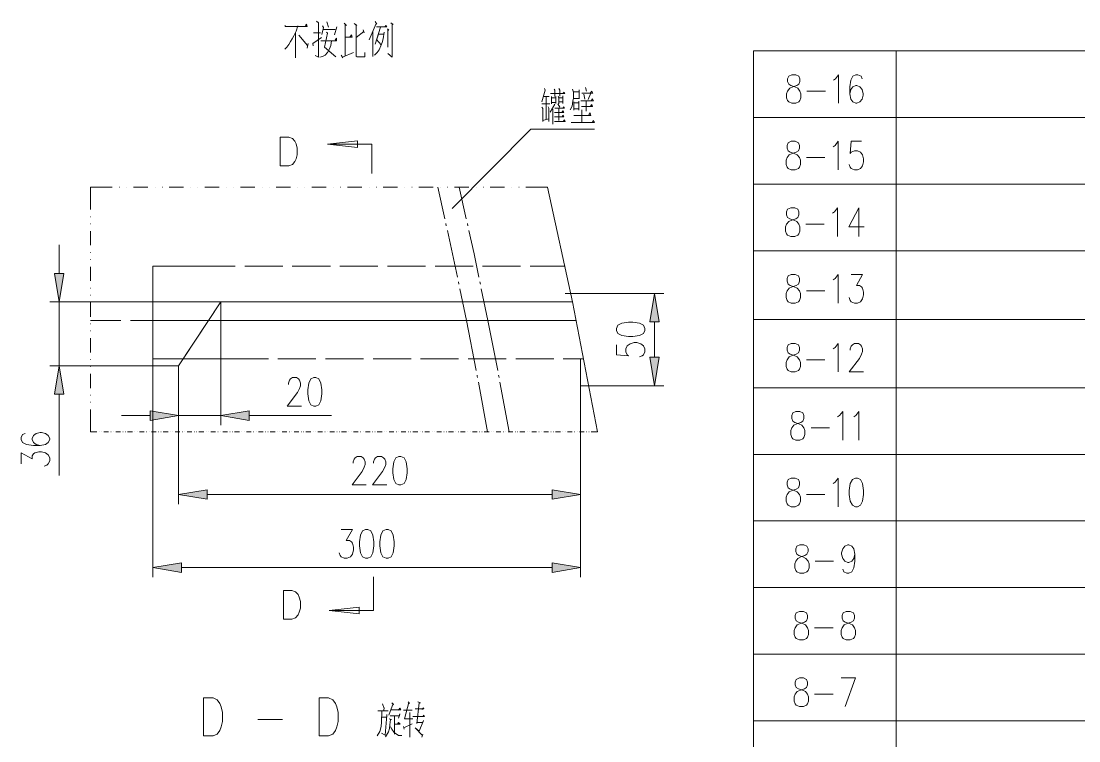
# Model space of a CAD drawing. Header units: millimetres. Extents: x 0 to 829, y 0 to 570.
# Drawn here: x 502.9 to 609.6, y 66.4 to 138.9 of the extents above; entities that cross this region are included whole.
import ezdxf

# ---------------------------------------------------------------- set-up
doc = ezdxf.new("R2010")
doc.units = ezdxf.units.MM

msp = doc.modelspace()

# ---------------------------------------------------------------- hatches: boundary and pattern name
h = msp.add_hatch(color=0)
h.dxf.hatch_style = 2
h.paths.add_polyline_path([(506.222, 113.502722), (506.701778, 110.624056), (507.181556, 113.502722)])
h = msp.add_hatch(color=0)
h.dxf.hatch_style = 2
h.paths.add_polyline_path([(566.282417, 108.609694), (566.762194, 111.488361), (567.241972, 108.609694)])
h = msp.add_hatch(color=0)
h.dxf.hatch_style = 2
h.paths.add_polyline_path([(566.282417, 105.039583), (566.762194, 102.160917), (567.241972, 105.039583)])
h = msp.add_hatch(color=0)
h.dxf.hatch_style = 2
h.paths.add_polyline_path([(506.222, 101.303667), (506.701778, 104.182333), (507.181556, 101.303667)])
h = msp.add_hatch(color=0)
h.dxf.hatch_style = 2
h.paths.add_polyline_path([(515.870472, 99.6315), (518.749139, 99.151722), (515.870472, 98.671944)])
h = msp.add_hatch(color=0)
h.dxf.hatch_style = 2
h.paths.add_polyline_path([(525.882306, 99.6315), (523.003639, 99.151722), (525.882306, 98.671944)])
h = msp.add_hatch(color=0)
h.dxf.hatch_style = 2
h.paths.add_polyline_path([(521.631333, 91.679889), (518.749139, 91.200111), (521.631333, 90.720333)])
h = msp.add_hatch(color=0)
h.dxf.hatch_style = 2
h.paths.add_polyline_path([(556.425806, 91.679889), (559.304472, 91.200111), (556.425806, 90.720333)])
h = msp.add_hatch(color=0)
h.dxf.hatch_style = 2
h.paths.add_polyline_path([(519.027833, 84.299778), (516.145639, 83.82), (519.027833, 83.340222)])
h = msp.add_hatch(color=0)
h.dxf.hatch_style = 2
h.paths.add_polyline_path([(556.425806, 84.299778), (559.304472, 83.82), (556.425806, 83.340222)])

# ---------------------------------------------------------------- linework, layer by layer
at = {"color": 0, "lineweight": 0}
for points in [[(532.680333, 138.941528), (532.853194, 138.786306), (532.853194, 135.293806), (532.535694, 135.487833)], [(533.7175, 138.863917), (533.890361, 138.327694)], [(535.446111, 138.751028), (535.675417, 138.518194)], [(538.582306, 138.902722), (538.755167, 138.634611), (538.6705, 138.712222), (537.979056, 137.061222)], [(540.166278, 138.786306), (540.395583, 138.595806), (540.282694, 138.673417), (540.282694, 135.293806), (539.848778, 135.678333)], [(529.484167, 138.518194), (529.540611, 138.405306), (531.731361, 138.405306), (531.671389, 138.634611), (531.5585, 138.479389)], [(530.778861, 138.405306), (530.778861, 138.479389), (530.606, 137.943167), (530.376694, 137.44575), (530.203833, 137.174111), (530.030972, 136.906), (529.858111, 136.599083), (529.657028, 136.330972), (529.484167, 136.101667)], [(530.549556, 137.752667), (530.549556, 135.255)], [(532.362833, 137.752667), (533.0825, 137.752667)], [(533.283583, 138.479389), (533.371778, 138.288889), (533.198917, 137.597444)], [(533.315333, 138.098389), (534.553583, 138.098389)], [(533.689278, 137.82675), (533.773944, 137.713861), (533.456444, 136.330972), (534.610028, 135.332611)], [(534.726444, 138.3665), (534.493611, 137.558639)], [(535.559, 138.595806), (535.559, 135.410222)], [(536.47975, 138.712222), (536.740806, 138.518194)], [(536.652611, 138.595806), (536.652611, 135.487833), (536.652611, 135.410222), (536.769028, 135.332611), (537.545139, 135.332611), (537.545139, 135.79475)], [(537.43225, 137.904361), (536.652611, 137.290528)], [(537.372278, 138.059583), (537.460472, 137.752667)], [(538.353, 137.904361), (538.353, 135.371417)], [(539.474833, 137.82675), (539.390167, 137.174111), (539.27375, 136.793111), (539.157333, 136.447389), (538.984472, 136.062861), (538.783389, 135.79475), (538.525861, 135.523111)], [(539.129111, 138.327694), (538.582306, 136.637889), (538.928028, 137.63625), (539.446611, 137.63625)], [(538.726944, 138.3665), (539.764111, 138.3665), (539.647694, 138.518194), (539.563028, 138.3665)], [(539.820556, 138.172472), (539.965194, 138.020778), (539.877, 138.059583), (539.877, 136.330972)], [(530.895278, 137.519833), (531.759583, 136.486194)], [(531.816028, 136.676694), (531.731361, 136.214556)], [(532.334611, 136.447389), (532.306389, 136.676694), (533.170694, 137.290528)], [(534.176111, 136.944806), (534.119667, 136.486194), (533.975028, 136.140472), (533.773944, 135.79475), (533.544639, 135.523111), (533.255361, 135.371417), (532.997833, 135.293806)], [(533.110722, 136.944806), (534.694694, 136.944806), (534.666472, 137.212917), (534.553583, 137.022417)], [(535.559, 137.329333), (536.250444, 137.329333), (536.194, 137.558639), (536.021139, 137.329333)], [(538.726944, 137.100028), (539.189083, 136.560278)], [(535.27325, 135.293806), (536.395083, 135.79475)], [(576.756389, 135.942917), (749.508139, 135.942917)], [(576.756389, 21.11375), (576.756389, 135.942917)], [(591.15325, 21.11375), (591.15325, 135.942917)], [(535.156833, 135.523111), (535.329694, 135.255)], [(584.827944, 132.993694), (585.032556, 133.131278), (585.343, 133.544028), (585.343, 130.665361)], [(587.706611, 133.131278), (587.604306, 133.406444), (587.297389, 133.544028), (587.08925, 133.544028), (586.782333, 133.406444), (586.577722, 132.993694), (586.475417, 132.309306), (586.475417, 131.624917), (586.577722, 131.074583), (586.782333, 130.799417), (587.08925, 130.665361), (587.195083, 130.665361), (587.502, 130.799417), (587.706611, 131.074583), (587.808917, 131.487333), (587.808917, 131.624917), (587.706611, 132.034139), (587.502, 132.309306), (587.195083, 132.446889), (587.08925, 132.446889), (586.782333, 132.309306), (586.577722, 132.034139), (586.475417, 131.624917)], [(555.660278, 132.136444), (555.72025, 131.98475), (555.40275, 130.792361)], [(555.603833, 131.332111), (556.150639, 131.332111)], [(555.833139, 131.293306), (555.833139, 129.028472)], [(556.267056, 131.639028), (557.734611, 131.639028), (557.646417, 131.790722), (557.533528, 131.639028)], [(556.379944, 131.332111), (556.379944, 130.601861)], [(556.641, 132.097639), (556.725667, 131.98475), (556.725667, 131.332111)], [(556.813861, 131.332111), (556.813861, 130.640667)], [(557.043167, 131.332111), (557.099611, 131.2545), (557.099611, 130.601861)], [(557.099611, 132.136444), (557.216028, 131.98475), (557.216028, 131.370917)], [(557.505306, 131.406194), (557.505306, 130.640667)], [(558.4825, 132.097639), (558.598917, 131.790722), (558.598917, 131.138083), (558.538944, 130.908778), (558.510722, 130.601861), (558.454278, 130.372556), (558.253194, 129.988028)], [(558.598917, 131.829528), (559.173944, 131.829528)], [(559.173944, 132.023556), (559.173944, 131.099278)], [(559.431472, 131.677833), (560.556833, 131.677833), (560.440417, 131.868333), (560.324, 131.716639)], [(559.636083, 131.561417), (559.748972, 131.064)], [(559.808944, 132.252861), (559.921833, 131.868333)], [(560.324, 131.600222), (560.066472, 131.025194)], [(582.153889, 131.896556), (584.005972, 131.896556)], [(555.40275, 130.601861), (556.207083, 130.601861)], [(555.40275, 130.256139), (555.515639, 130.139722), (555.515639, 128.834444)], [(556.034222, 130.294944), (556.122417, 130.178528), (556.122417, 128.834444)], [(556.697444, 130.563056), (556.238833, 129.758722)], [(556.379944, 131.215694), (556.785639, 131.215694)], [(556.379944, 130.753556), (556.813861, 130.753556)], [(556.697444, 130.178528), (557.678167, 130.178528), (557.589972, 130.294944), (557.505306, 130.178528)], [(557.014944, 130.601861), (557.216028, 130.256139)], [(557.131361, 130.792361), (557.505306, 130.792361)], [(557.159583, 131.215694), (557.505306, 131.215694)], [(558.598917, 131.138083), (559.145722, 131.138083)], [(558.627139, 130.792361), (558.627139, 129.949222)], [(558.683583, 130.718278), (559.1175, 130.718278)], [(559.145722, 130.869972), (559.145722, 129.949222)], [(559.318583, 130.908778), (560.613278, 130.908778), (560.496861, 131.099278), (560.383972, 130.908778)], [(559.40325, 130.33375), (560.528611, 130.33375), (560.440417, 130.52425), (560.295778, 130.372556)], [(559.865389, 130.869972), (559.865389, 129.871611)], [(556.496361, 130.065639), (556.496361, 128.566333)], [(556.669222, 129.719917), (557.618194, 129.719917), (557.505306, 129.910417), (557.417111, 129.719917)], [(556.669222, 129.296583), (557.618194, 129.296583), (557.533528, 129.448278), (557.445333, 129.335389)], [(557.131361, 130.178528), (557.131361, 128.912056)], [(558.627139, 129.413), (560.35575, 129.413), (560.267556, 129.681111), (560.151139, 129.487083)], [(558.655361, 130.100917), (559.145722, 130.100917)], [(559.431472, 129.988028), (559.431472, 128.721556)], [(576.756389, 129.2225), (749.508139, 129.2225)], [(555.515639, 128.912056), (556.065972, 129.106083)], [(556.669222, 128.834444), (557.762833, 128.834444), (557.678167, 128.989667), (557.589972, 128.87325)], [(558.366083, 128.721556), (560.701472, 128.721556), (560.585056, 128.912056), (560.468639, 128.721556)], [(528.997333, 127.239889), (528.997333, 124.361222)], [(528.997333, 127.239889), (529.861639, 127.239889), (530.232056, 127.102306), (530.479, 126.830667), (530.602472, 126.5555), (530.725944, 126.14275), (530.725944, 125.458361), (530.602472, 125.045611), (530.479, 124.773972), (530.232056, 124.498806), (529.861639, 124.361222), (528.997333, 124.361222)], [(546.357528, 120.057333), (554.302083, 128.033639)], [(560.701472, 128.033639), (554.302083, 128.033639)], [(533.777472, 126.537861), (536.786667, 126.876528)], [(538.247167, 126.537861), (533.777472, 126.537861)], [(536.786667, 126.213306), (533.777472, 126.537861)], [(536.786667, 126.876528), (536.786667, 126.213306)], [(538.240111, 126.527278), (538.240111, 123.574528)], [(584.778556, 126.276806), (584.983167, 126.414389), (585.290083, 126.823611), (585.290083, 123.944944)], [(587.657222, 126.823611), (586.627111, 126.823611), (586.524806, 125.592417), (586.627111, 125.726472), (586.937556, 125.864056), (587.244472, 125.864056), (587.554917, 125.726472), (587.759528, 125.454833), (587.861833, 125.042083), (587.861833, 124.766917), (587.759528, 124.357694), (587.554917, 124.082528), (587.244472, 123.944944), (586.937556, 123.944944), (586.627111, 124.082528), (586.524806, 124.220111), (586.4225, 124.495278)], [(582.1045, 125.179667), (583.953056, 125.179667)], [(509.87325, 122.20575), (509.87325, 119.930333)], [(512.049889, 122.20575), (509.87325, 122.20575)], [(512.769556, 122.20575), (512.787194, 122.20575)], [(513.489222, 122.20575), (513.506861, 122.20575)], [(515.65175, 122.20575), (514.212417, 122.20575)], [(516.371417, 122.20575), (516.389056, 122.20575)], [(517.091083, 122.20575), (517.108722, 122.20575)], [(519.250083, 122.20575), (517.81075, 122.20575)], [(519.96975, 122.20575), (519.987389, 122.20575)], [(520.689417, 122.20575), (520.707056, 122.20575)], [(522.848417, 122.20575), (521.409083, 122.20575)], [(523.568083, 122.20575), (523.585722, 122.20575)], [(524.28775, 122.20575), (524.305389, 122.20575)], [(526.44675, 122.20575), (525.007417, 122.20575)], [(527.166417, 122.20575), (527.184056, 122.20575)], [(527.886083, 122.20575), (527.903722, 122.20575)], [(530.045083, 122.20575), (528.60575, 122.20575)], [(530.76475, 122.20575), (530.782389, 122.20575)], [(531.484417, 122.20575), (531.502056, 122.20575)], [(533.646944, 122.20575), (532.204083, 122.20575)], [(534.366611, 122.20575), (534.38425, 122.20575)], [(535.086278, 122.20575), (535.103917, 122.20575)], [(537.245278, 122.20575), (535.805944, 122.20575)], [(537.964944, 122.20575), (537.982583, 122.20575)], [(538.684611, 122.20575), (538.70225, 122.20575)], [(540.843611, 122.20575), (539.404278, 122.20575)], [(541.563278, 122.20575), (541.580917, 122.20575)], [(542.282944, 122.20575), (542.300583, 122.20575)], [(544.441944, 122.20575), (543.002611, 122.20575)], [(545.606111, 118.991944), (544.8935, 122.20575)], [(545.161611, 122.20575), (545.17925, 122.20575)], [(545.881278, 122.20575), (545.898917, 122.20575)], [(548.040278, 122.20575), (546.600944, 122.20575)], [(547.779222, 118.991944), (547.066611, 122.20575)], [(548.759944, 122.20575), (548.777583, 122.20575)], [(549.479611, 122.20575), (549.49725, 122.20575)], [(551.638611, 122.20575), (550.199278, 122.20575)], [(552.358278, 122.20575), (552.375917, 122.20575)], [(553.081472, 122.20575), (553.099111, 122.20575)], [(555.977778, 122.20575), (553.801139, 122.20575)], [(558.489556, 110.624056), (555.977778, 122.20575)], [(576.756389, 122.505611), (749.508139, 122.505611)], [(584.725639, 119.559917), (584.93025, 119.693972), (585.240694, 120.106722), (585.240694, 117.228056)], [(587.399694, 120.106722), (586.369583, 118.187611), (587.91475, 118.187611)], [(587.399694, 120.106722), (587.399694, 117.228056)], [(509.87325, 119.210667), (509.890889, 119.210667)], [(509.87325, 118.491), (509.890889, 118.491)], [(545.761333, 118.289917), (545.711944, 118.52275)], [(547.934444, 118.289917), (547.885056, 118.52275)], [(582.051583, 118.462778), (583.903667, 118.462778)], [(509.87325, 117.771333), (509.87325, 116.332)], [(546.876111, 113.128778), (546.38575, 115.478278), (545.867167, 117.820722)], [(549.049222, 113.128778), (548.558861, 115.478278), (548.040278, 117.820722)], [(506.701778, 113.502722), (506.701778, 116.384917)], [(509.87325, 115.612333), (509.890889, 115.612333)], [(576.756389, 115.788722), (749.508139, 115.788722)], [(509.87325, 114.892667), (509.890889, 114.892667)], [(516.145639, 114.218861), (519.669889, 114.218861)], [(516.145639, 110.034917), (516.145639, 114.218861)], [(516.54075, 114.218861), (523.324667, 114.218861)], [(520.629444, 114.218861), (524.467667, 114.218861)], [(525.427222, 114.218861), (529.265444, 114.218861)], [(530.225, 114.218861), (534.063222, 114.218861)], [(535.022778, 114.218861), (538.864528, 114.218861)], [(539.824083, 114.218861), (543.662306, 114.218861)], [(544.621861, 114.218861), (548.460083, 114.218861)], [(549.419639, 114.218861), (553.257861, 114.218861)], [(554.217417, 114.218861), (557.741667, 114.218861)], [(509.87325, 114.173), (509.87325, 112.733667)], [(584.778556, 112.8395), (584.983167, 112.977083), (585.290083, 113.389833), (585.290083, 110.511167)], [(586.627111, 113.389833), (587.759528, 113.389833), (587.142167, 112.292694), (587.449083, 112.292694), (587.657222, 112.155111), (587.759528, 112.017528), (587.861833, 111.604778), (587.861833, 111.333139), (587.759528, 110.920389), (587.554917, 110.645222), (587.244472, 110.511167), (586.937556, 110.511167), (586.627111, 110.645222), (586.524806, 110.782806), (586.4225, 111.057972)], [(547.02075, 112.42675), (546.974889, 112.659583)], [(549.197389, 112.42675), (549.148, 112.659583)], [(509.87325, 112.014), (509.890889, 112.014)], [(509.87325, 111.294333), (509.890889, 111.294333)], [(547.789806, 108.733167), (547.119528, 111.954028)], [(549.962917, 108.733167), (549.292639, 111.954028)], [(557.741667, 111.488361), (567.72175, 111.488361)], [(582.1045, 111.742361), (583.953056, 111.742361)], [(523.091833, 110.624056), (505.742222, 110.624056)], [(506.701778, 110.624056), (506.701778, 104.182333)], [(509.87325, 110.574667), (509.87325, 109.135333)], [(516.145639, 104.891417), (516.145639, 110.239528)], [(518.749139, 104.182333), (523.003639, 110.624056)], [(519.218333, 104.891417), (523.003639, 110.624056)], [(523.003639, 110.624056), (558.489556, 110.624056)], [(523.003639, 110.624056), (523.003639, 98.192167)], [(523.003639, 110.624056), (547.405278, 110.624056)], [(561.004861, 97.50425), (558.489556, 110.624056)], [(516.145639, 104.891417), (516.145639, 109.075361)], [(509.87325, 108.733167), (512.935361, 108.733167)], [(509.87325, 108.415667), (509.890889, 108.415667)], [(513.894917, 108.733167), (517.733139, 108.733167)], [(515.020278, 108.733167), (520.978694, 108.733167)], [(518.692694, 108.733167), (521.754806, 108.733167)], [(521.754806, 108.733167), (558.874083, 108.733167)], [(521.754806, 108.733167), (547.789806, 108.733167)], [(548.770528, 103.713139), (547.789806, 108.733167)], [(550.943639, 103.713139), (549.962917, 108.733167)], [(566.762194, 108.609694), (566.762194, 105.039583)], [(576.756389, 108.835472), (749.508139, 108.835472)], [(509.87325, 107.696), (509.890889, 107.696)], [(509.87325, 106.976333), (509.87325, 105.537)], [(562.923972, 106.309583), (562.923972, 105.283), (564.158694, 105.177167), (564.021111, 105.283), (563.883528, 105.589917), (563.883528, 105.896833), (564.021111, 106.207278), (564.296278, 106.411889), (564.7055, 106.514194), (564.980667, 106.514194), (565.393417, 106.411889), (565.665056, 106.207278), (565.802639, 105.896833), (565.802639, 105.589917), (565.665056, 105.283), (565.527472, 105.177167), (565.255833, 105.074861)], [(584.778556, 105.889778), (584.983167, 106.027361), (585.290083, 106.436583), (585.290083, 103.557917)], [(586.524806, 105.752194), (586.524806, 105.889778), (586.627111, 106.164944), (586.729417, 106.299), (586.937556, 106.436583), (587.346778, 106.436583), (587.554917, 106.299), (587.657222, 106.164944), (587.759528, 105.889778), (587.759528, 105.614611), (587.657222, 105.339444), (587.449083, 104.930222), (586.4225, 103.557917), (587.861833, 103.557917)], [(509.87325, 104.813806), (509.890889, 104.813806)], [(516.145639, 104.891417), (516.145639, 82.860444)], [(516.145639, 104.891417), (518.216444, 104.891417)], [(516.145639, 104.891417), (524.100778, 104.891417)], [(519.176, 104.891417), (523.014222, 104.891417)], [(523.973778, 104.891417), (527.812, 104.891417)], [(528.771556, 104.891417), (532.609778, 104.891417)], [(533.569333, 104.891417), (537.411083, 104.891417)], [(538.370639, 104.891417), (542.208861, 104.891417)], [(543.168417, 104.891417), (547.006639, 104.891417)], [(547.966194, 104.891417), (551.804417, 104.891417)], [(552.763972, 104.891417), (556.605722, 104.891417)], [(557.565278, 104.891417), (559.632556, 104.891417)], [(559.304472, 104.891417), (559.304472, 90.240556)], [(559.304472, 104.891417), (559.304472, 82.860444)], [(582.1045, 104.792639), (583.953056, 104.792639)], [(509.87325, 104.182333), (505.742222, 104.182333)], [(518.660944, 104.182333), (509.87325, 104.182333)], [(509.87325, 104.094139), (509.890889, 104.094139)], [(518.749139, 104.182333), (518.749139, 90.240556)], [(518.749139, 104.182333), (518.749139, 98.192167)], [(509.87325, 103.374472), (509.87325, 101.935139)], [(529.822833, 102.305556), (529.822833, 102.443139), (529.925139, 102.718306), (530.027444, 102.855889), (530.235583, 102.993472), (530.644806, 102.993472), (530.852944, 102.855889), (530.95525, 102.718306), (531.057556, 102.443139), (531.057556, 102.167972), (530.95525, 101.896333), (530.747111, 101.483583), (529.720528, 100.111278), (531.159861, 100.111278)], [(548.908111, 103.007583), (548.886944, 103.124), (548.86225, 103.240417)], [(549.920583, 97.50425), (548.996306, 102.534861)], [(551.081222, 103.007583), (551.060056, 103.124), (551.038889, 103.240417)], [(552.093694, 97.50425), (551.169417, 102.534861)], [(559.304472, 102.160917), (567.72175, 102.160917)], [(576.756389, 101.966889), (749.508139, 101.966889)], [(506.701778, 101.303667), (506.701778, 93.108639)], [(509.87325, 101.215472), (509.890889, 101.215472)], [(509.87325, 100.495806), (509.890889, 100.495806)], [(509.87325, 99.776139), (509.87325, 97.50425)], [(585.240694, 99.017667), (585.445306, 99.15525), (585.75575, 99.564472), (585.75575, 96.685806)], [(586.884639, 99.017667), (587.08925, 99.15525), (587.399694, 99.564472), (587.399694, 96.685806)], [(515.870472, 99.151722), (512.991806, 99.151722)], [(518.749139, 99.151722), (523.003639, 99.151722)], [(525.882306, 99.151722), (534.176111, 99.151722)], [(503.272778, 97.359611), (503.001139, 97.257306), (502.863556, 96.950389), (502.863556, 96.74225), (503.001139, 96.435333), (503.410361, 96.230722), (504.098278, 96.124889), (504.782667, 96.124889), (505.329472, 96.230722), (505.604639, 96.435333), (505.742222, 96.74225), (505.742222, 96.844556), (505.604639, 97.155), (505.329472, 97.359611), (504.92025, 97.461917), (504.782667, 97.461917), (504.369917, 97.359611), (504.098278, 97.155), (503.960694, 96.844556), (503.960694, 96.74225), (504.098278, 96.435333), (504.369917, 96.230722), (504.782667, 96.124889)], [(509.87325, 97.50425), (510.487083, 97.50425)], [(510.726972, 97.50425), (510.744611, 97.50425)], [(510.966861, 97.50425), (510.9845, 97.50425)], [(511.20675, 97.50425), (511.686528, 97.50425)], [(511.926417, 97.50425), (511.944056, 97.50425)], [(512.166306, 97.50425), (512.183944, 97.50425)], [(512.406194, 97.50425), (512.885972, 97.50425)], [(513.125861, 97.50425), (513.1435, 97.50425)], [(513.36575, 97.50425), (513.383389, 97.50425)], [(513.605639, 97.50425), (514.085417, 97.50425)], [(514.325306, 97.50425), (514.342944, 97.50425)], [(514.565194, 97.50425), (514.582833, 97.50425)], [(514.805083, 97.50425), (515.284861, 97.50425)], [(515.52475, 97.50425), (515.542389, 97.50425)], [(515.764639, 97.50425), (515.782278, 97.50425)], [(516.004528, 97.50425), (516.484306, 97.50425)], [(516.724194, 97.50425), (516.741833, 97.50425)], [(516.964083, 97.50425), (516.981722, 97.50425)], [(517.203972, 97.50425), (517.68375, 97.50425)], [(517.923639, 97.50425), (517.941278, 97.50425)], [(518.163528, 97.50425), (518.181167, 97.50425)], [(518.403417, 97.50425), (518.883194, 97.50425)], [(519.123083, 97.50425), (519.140722, 97.50425)], [(519.362972, 97.50425), (519.380611, 97.50425)], [(519.602861, 97.50425), (520.082639, 97.50425)], [(520.322528, 97.50425), (520.340167, 97.50425)], [(520.562417, 97.50425), (520.580056, 97.50425)], [(520.802306, 97.50425), (521.282083, 97.50425)], [(521.521972, 97.50425), (521.539611, 97.50425)], [(521.761861, 97.50425), (521.7795, 97.50425)], [(522.00175, 97.50425), (522.481528, 97.50425)], [(522.721417, 97.50425), (522.739056, 97.50425)], [(522.961306, 97.50425), (522.978944, 97.50425)], [(523.201194, 97.50425), (523.6845, 97.50425)], [(523.924389, 97.50425), (523.942028, 97.50425)], [(524.164278, 97.50425), (524.181917, 97.50425)], [(524.404167, 97.50425), (524.883944, 97.50425)], [(525.123833, 97.50425), (525.141472, 97.50425)], [(525.363722, 97.50425), (525.381361, 97.50425)], [(525.603611, 97.50425), (526.083389, 97.50425)], [(526.323278, 97.50425), (526.340917, 97.50425)], [(526.563167, 97.50425), (526.580806, 97.50425)], [(526.803056, 97.50425), (527.282833, 97.50425)], [(527.522722, 97.50425), (527.540361, 97.50425)], [(527.762611, 97.50425), (527.78025, 97.50425)], [(528.0025, 97.50425), (528.482278, 97.50425)], [(528.722167, 97.50425), (528.739806, 97.50425)], [(528.962056, 97.50425), (528.979694, 97.50425)], [(529.201944, 97.50425), (529.681722, 97.50425)], [(529.921611, 97.50425), (529.93925, 97.50425)], [(530.1615, 97.50425), (530.179139, 97.50425)], [(530.401389, 97.50425), (530.881167, 97.50425)], [(531.121056, 97.50425), (531.138694, 97.50425)], [(531.360944, 97.50425), (531.378583, 97.50425)], [(531.600833, 97.50425), (532.080611, 97.50425)], [(532.3205, 97.50425), (532.338139, 97.50425)], [(532.560389, 97.50425), (532.578028, 97.50425)], [(532.800278, 97.50425), (533.280056, 97.50425)], [(533.519944, 97.50425), (533.537583, 97.50425)], [(533.759833, 97.50425), (533.777472, 97.50425)], [(533.999722, 97.50425), (534.4795, 97.50425)], [(534.719389, 97.50425), (534.737028, 97.50425)], [(534.959278, 97.50425), (534.976917, 97.50425)], [(535.199167, 97.50425), (535.678944, 97.50425)], [(535.918833, 97.50425), (535.936472, 97.50425)], [(536.158722, 97.50425), (536.176361, 97.50425)], [(536.398611, 97.50425), (536.878389, 97.50425)], [(537.118278, 97.50425), (537.135917, 97.50425)], [(537.358167, 97.50425), (537.375806, 97.50425)], [(537.598056, 97.50425), (538.077833, 97.50425)], [(538.317722, 97.50425), (538.335361, 97.50425)], [(538.557611, 97.50425), (538.57525, 97.50425)], [(538.7975, 97.50425), (539.277278, 97.50425)], [(539.517167, 97.50425), (539.534806, 97.50425)], [(539.757056, 97.50425), (539.774694, 97.50425)], [(539.996944, 97.50425), (540.476722, 97.50425)], [(540.716611, 97.50425), (540.73425, 97.50425)], [(540.9565, 97.50425), (540.974139, 97.50425)], [(541.196389, 97.50425), (541.676167, 97.50425)], [(541.916056, 97.50425), (541.933694, 97.50425)], [(542.155944, 97.50425), (542.173583, 97.50425)], [(542.395833, 97.50425), (542.875611, 97.50425)], [(543.119028, 97.50425), (543.136667, 97.50425)], [(543.358917, 97.50425), (543.376556, 97.50425)], [(543.598806, 97.50425), (544.078583, 97.50425)], [(544.318472, 97.50425), (544.336111, 97.50425)], [(544.558361, 97.50425), (544.576, 97.50425)], [(544.79825, 97.50425), (545.278028, 97.50425)], [(545.517917, 97.50425), (545.535556, 97.50425)], [(545.757806, 97.50425), (545.775444, 97.50425)], [(545.997694, 97.50425), (546.477472, 97.50425)], [(546.717361, 97.50425), (546.735, 97.50425)], [(546.95725, 97.50425), (546.974889, 97.50425)], [(547.197139, 97.50425), (547.676917, 97.50425)], [(547.916806, 97.50425), (547.934444, 97.50425)], [(548.156694, 97.50425), (548.174333, 97.50425)], [(548.396583, 97.50425), (548.876361, 97.50425)], [(549.11625, 97.50425), (549.133889, 97.50425)], [(549.356139, 97.50425), (549.373778, 97.50425)], [(549.596028, 97.50425), (550.075806, 97.50425)], [(550.315694, 97.50425), (550.333333, 97.50425)], [(550.555583, 97.50425), (550.573222, 97.50425)], [(550.795472, 97.50425), (551.27525, 97.50425)], [(551.515139, 97.50425), (551.532778, 97.50425)], [(551.755028, 97.50425), (551.772667, 97.50425)], [(551.994917, 97.50425), (552.474694, 97.50425)], [(552.714583, 97.50425), (552.732222, 97.50425)], [(552.954472, 97.50425), (552.972111, 97.50425)], [(553.194361, 97.50425), (553.674139, 97.50425)], [(553.914028, 97.50425), (553.931667, 97.50425)], [(554.153917, 97.50425), (554.171556, 97.50425)], [(554.393806, 97.50425), (554.873583, 97.50425)], [(555.113472, 97.50425), (555.131111, 97.50425)], [(555.353361, 97.50425), (555.371, 97.50425)], [(555.59325, 97.50425), (556.073028, 97.50425)], [(556.312917, 97.50425), (556.330556, 97.50425)], [(556.552806, 97.50425), (556.570444, 97.50425)], [(556.792694, 97.50425), (557.272472, 97.50425)], [(557.512361, 97.50425), (557.53, 97.50425)], [(557.75225, 97.50425), (557.769889, 97.50425)], [(557.992139, 97.50425), (558.471917, 97.50425)], [(558.711806, 97.50425), (558.729444, 97.50425)], [(558.951694, 97.50425), (558.969333, 97.50425)], [(559.191583, 97.50425), (559.671361, 97.50425)], [(559.91125, 97.50425), (559.928889, 97.50425)], [(560.151139, 97.50425), (560.168778, 97.50425)], [(560.391028, 97.50425), (561.004861, 97.50425)], [(582.566639, 97.920528), (584.418722, 97.920528)], [(502.863556, 94.276333), (502.863556, 95.405222), (503.960694, 94.787861), (503.960694, 95.098306), (504.098278, 95.302917), (504.232333, 95.405222), (504.645083, 95.507528), (504.92025, 95.507528), (505.329472, 95.405222), (505.604639, 95.200611), (505.742222, 94.893694), (505.742222, 94.58325), (505.604639, 94.276333), (505.467056, 94.174028), (505.191889, 94.068194)], [(536.35275, 94.350417), (536.35275, 94.488), (536.458583, 94.763167), (536.560889, 94.90075), (536.7655, 95.038333), (537.17825, 95.038333), (537.382861, 94.90075), (537.485167, 94.763167), (537.587472, 94.488), (537.587472, 94.216361), (537.485167, 93.941194), (537.280556, 93.528444), (536.250444, 92.159667), (537.689778, 92.159667)], [(538.409444, 94.350417), (538.409444, 94.488), (538.51175, 94.763167), (538.617583, 94.90075), (538.822194, 95.038333), (539.234944, 95.038333), (539.439556, 94.90075), (539.541861, 94.763167), (539.644167, 94.488), (539.644167, 94.216361), (539.541861, 93.941194), (539.33725, 93.528444), (538.307139, 92.159667), (539.746472, 92.159667)], [(576.756389, 95.246472), (749.508139, 95.246472)], [(584.778556, 92.300778), (584.983167, 92.438361), (585.290083, 92.847583), (585.290083, 89.968917)], [(521.631333, 91.200111), (556.425806, 91.200111)], [(582.1045, 91.203639), (583.953056, 91.203639)], [(535.156833, 87.658222), (536.285722, 87.658222), (535.668361, 86.561083), (535.978806, 86.561083), (536.183417, 86.4235), (536.285722, 86.285917), (536.388028, 85.876694), (536.388028, 85.601528), (536.285722, 85.188778), (536.081111, 84.917139), (535.770667, 84.779556), (535.46375, 84.779556), (535.156833, 84.917139), (535.051, 85.051194), (534.948694, 85.326361)], [(576.756389, 88.529583), (749.508139, 88.529583)], [(586.986944, 85.171139), (586.884639, 84.758389), (586.680028, 84.483222), (586.369583, 84.349167), (586.267278, 84.349167), (585.960361, 84.483222), (585.75575, 84.758389), (585.649917, 85.171139), (585.649917, 85.308722), (585.75575, 85.717944), (585.960361, 85.993111), (586.267278, 86.130694), (586.369583, 86.130694), (586.680028, 85.993111), (586.884639, 85.717944), (586.986944, 85.171139), (586.986944, 84.483222), (586.884639, 83.798833), (586.680028, 83.389611), (586.369583, 83.252028), (586.164972, 83.252028), (585.858056, 83.389611), (585.75575, 83.66125)], [(582.979389, 84.483222), (584.827944, 84.483222)], [(519.027833, 83.82), (556.425806, 83.82)], [(538.412972, 79.498472), (538.412972, 82.881611)], [(529.318361, 81.519889), (529.318361, 78.641222)], [(529.318361, 81.519889), (530.182667, 81.519889), (530.553083, 81.382306), (530.800028, 81.107139), (530.919972, 80.831972), (531.043444, 80.42275), (531.043444, 79.734833), (530.919972, 79.325611), (530.800028, 79.050444), (530.553083, 78.775278), (530.182667, 78.641222), (529.318361, 78.641222)], [(576.756389, 81.812694), (749.508139, 81.812694)], [(533.943278, 79.498472), (536.952472, 79.837139)], [(536.952472, 79.177444), (533.943278, 79.498472)], [(538.412972, 79.498472), (533.943278, 79.498472)], [(536.952472, 79.837139), (536.952472, 79.177444)], [(582.926472, 77.766333), (584.778556, 77.766333)], [(576.756389, 75.092278), (749.508139, 75.092278)], [(585.600528, 72.693389), (587.039861, 72.693389), (586.00975, 69.814722)], [(582.926472, 71.049444), (584.778556, 71.049444)], [(538.868056, 69.377278), (539.905222, 69.377278), (539.242, 69.377278), (539.213778, 68.223694), (539.185556, 67.803889), (539.040917, 67.302944), (538.783389, 66.844333)], [(539.330194, 70.068722), (539.474833, 69.606583), (539.503056, 69.684194), (539.446611, 69.454889)], [(540.250944, 70.181611), (540.423806, 69.991111), (540.395583, 70.107528), (539.961667, 68.953944)], [(540.222722, 69.493694), (541.171694, 69.493694), (541.058806, 69.645389), (540.942389, 69.454889)], [(541.43275, 69.454889), (542.325278, 69.454889)], [(541.919583, 70.298028), (542.064222, 70.107528), (541.979556, 70.220417), (541.545639, 68.569417), (542.381722, 68.569417), (542.092444, 68.569417), (542.092444, 69.222056), (542.092444, 66.727917)], [(542.900306, 70.298028), (543.157833, 70.181611), (543.016722, 70.181611), (542.783889, 68.110806), (542.812111, 68.188417), (543.390667, 68.188417), (543.447111, 68.417722), (543.016722, 67.34175), (542.611028, 67.648667), (543.330694, 66.918417), (543.390667, 66.996028), (543.302472, 66.727917)], [(542.611028, 69.567778), (543.503556, 69.567778), (543.447111, 69.684194), (543.302472, 69.528972)], [(526.753667, 68.488278), (529.223111, 68.488278)], [(539.242, 68.724639), (539.760583, 68.724639), (539.760583, 68.99275), (539.760583, 68.953944), (539.587722, 66.918417), (539.213778, 67.112444)], [(539.993417, 68.569417), (540.222722, 68.495333), (540.134528, 68.495333), (540.078083, 67.955583), (540.021639, 67.609861), (539.933444, 67.264139), (539.615944, 66.766722)], [(540.106306, 68.876333), (541.027056, 68.876333), (541.087028, 69.070361), (540.942389, 68.647028)], [(540.540222, 68.876333), (540.540222, 67.034833), (540.540222, 68.033194), (541.11525, 68.033194), (540.942389, 68.188417), (540.825972, 68.033194)], [(542.381722, 68.80225), (543.563528, 68.80225), (543.447111, 68.953944), (543.390667, 68.80225)], [(576.756389, 68.375389), (749.508139, 68.375389)], [(540.134528, 67.765083), (540.279167, 67.535778), (540.508472, 67.190056), (540.942389, 66.883139), (541.288111, 66.883139)], [(541.43275, 67.803889), (541.517417, 67.535778), (541.460972, 67.648667), (542.325278, 68.072)]]:
    msp.add_lwpolyline(points, dxfattribs=at)
for points in [[(580.61225, 133.544028), (580.305333, 133.406444), (580.203028, 133.131278), (580.203028, 132.856111), (580.305333, 132.584472), (580.509944, 132.446889), (580.922694, 132.309306), (581.229611, 132.171722), (581.434222, 131.896556), (581.536528, 131.624917), (581.536528, 131.212167), (581.434222, 130.937), (581.331917, 130.799417), (581.025, 130.665361), (580.61225, 130.665361), (580.305333, 130.799417), (580.203028, 130.937), (580.097194, 131.212167), (580.097194, 131.624917), (580.203028, 131.896556), (580.407639, 132.171722), (580.714556, 132.309306), (581.127306, 132.446889), (581.331917, 132.584472), (581.434222, 132.856111), (581.434222, 133.131278), (581.331917, 133.406444), (581.025, 133.544028)], [(580.562861, 126.823611), (580.252417, 126.686028), (580.150111, 126.414389), (580.150111, 126.139222), (580.252417, 125.864056), (580.457028, 125.726472), (580.869778, 125.592417), (581.176694, 125.454833), (581.384833, 125.179667), (581.487139, 124.9045), (581.487139, 124.495278), (581.384833, 124.220111), (581.282528, 124.082528), (580.972083, 123.944944), (580.562861, 123.944944), (580.252417, 124.082528), (580.150111, 124.220111), (580.047806, 124.495278), (580.047806, 124.9045), (580.150111, 125.179667), (580.354722, 125.454833), (580.665167, 125.592417), (581.074389, 125.726472), (581.282528, 125.864056), (581.384833, 126.139222), (581.384833, 126.414389), (581.282528, 126.686028), (580.972083, 126.823611)], [(580.509944, 120.106722), (580.203028, 119.969139), (580.097194, 119.693972), (580.097194, 119.422333), (580.203028, 119.147167), (580.407639, 119.009583), (580.816861, 118.872), (581.127306, 118.734417), (581.331917, 118.462778), (581.434222, 118.187611), (581.434222, 117.774861), (581.331917, 117.503222), (581.229611, 117.365639), (580.922694, 117.228056), (580.509944, 117.228056), (580.203028, 117.365639), (580.097194, 117.503222), (579.994889, 117.774861), (579.994889, 118.187611), (580.097194, 118.462778), (580.305333, 118.734417), (580.61225, 118.872), (581.025, 119.009583), (581.229611, 119.147167), (581.331917, 119.422333), (581.331917, 119.693972), (581.229611, 119.969139), (580.922694, 120.106722)], [(506.222, 113.502722), (506.701778, 110.624056), (507.181556, 113.502722)], [(580.562861, 113.389833), (580.252417, 113.25225), (580.150111, 112.977083), (580.150111, 112.701917), (580.252417, 112.430278), (580.457028, 112.292694), (580.869778, 112.155111), (581.176694, 112.017528), (581.384833, 111.742361), (581.487139, 111.470722), (581.487139, 111.057972), (581.384833, 110.782806), (581.282528, 110.645222), (580.972083, 110.511167), (580.562861, 110.511167), (580.252417, 110.645222), (580.150111, 110.782806), (580.047806, 111.057972), (580.047806, 111.470722), (580.150111, 111.742361), (580.354722, 112.017528), (580.665167, 112.155111), (581.074389, 112.292694), (581.282528, 112.430278), (581.384833, 112.701917), (581.384833, 112.977083), (581.282528, 113.25225), (580.972083, 113.389833)], [(566.282417, 108.609694), (566.762194, 111.488361), (567.241972, 108.609694)], [(562.923972, 107.748917), (563.061556, 107.442), (563.470778, 107.233861), (564.158694, 107.131556), (564.567917, 107.131556), (565.255833, 107.233861), (565.665056, 107.442), (565.802639, 107.748917), (565.802639, 107.953528), (565.665056, 108.263972), (565.255833, 108.468583), (564.567917, 108.570889), (564.158694, 108.570889), (563.470778, 108.468583), (563.061556, 108.263972), (562.923972, 107.953528)], [(580.562861, 106.436583), (580.252417, 106.299), (580.150111, 106.027361), (580.150111, 105.752194), (580.252417, 105.477028), (580.457028, 105.339444), (580.869778, 105.205389), (581.176694, 105.067806), (581.384833, 104.792639), (581.487139, 104.517472), (581.487139, 104.10825), (581.384833, 103.833083), (581.282528, 103.6955), (580.972083, 103.557917), (580.562861, 103.557917), (580.252417, 103.6955), (580.150111, 103.833083), (580.047806, 104.10825), (580.047806, 104.517472), (580.150111, 104.792639), (580.354722, 105.067806), (580.665167, 105.205389), (581.074389, 105.339444), (581.282528, 105.477028), (581.384833, 105.752194), (581.384833, 106.027361), (581.282528, 106.299), (580.972083, 106.436583)], [(566.282417, 105.039583), (566.762194, 102.160917), (567.241972, 105.039583)], [(506.222, 101.303667), (506.701778, 104.182333), (507.181556, 101.303667)], [(532.394583, 102.993472), (532.084139, 102.855889), (531.879528, 102.443139), (531.777222, 101.75875), (531.777222, 101.346), (531.879528, 100.661611), (532.084139, 100.248861), (532.394583, 100.111278), (532.599194, 100.111278), (532.909639, 100.248861), (533.11425, 100.661611), (533.216556, 101.346), (533.216556, 101.75875), (533.11425, 102.443139), (532.909639, 102.855889), (532.599194, 102.993472)], [(515.870472, 99.6315), (518.749139, 99.151722), (515.870472, 98.671944)], [(525.882306, 99.6315), (523.003639, 99.151722), (525.882306, 98.671944)], [(581.025, 99.564472), (580.714556, 99.430417), (580.61225, 99.15525), (580.61225, 98.880083), (580.714556, 98.604917), (580.922694, 98.470861), (581.331917, 98.333278), (581.642361, 98.195694), (581.846972, 97.920528), (581.949278, 97.645361), (581.949278, 97.236139), (581.846972, 96.960972), (581.744667, 96.823389), (581.434222, 96.685806), (581.025, 96.685806), (580.714556, 96.823389), (580.61225, 96.960972), (580.509944, 97.236139), (580.509944, 97.645361), (580.61225, 97.920528), (580.816861, 98.195694), (581.127306, 98.333278), (581.536528, 98.470861), (581.744667, 98.604917), (581.846972, 98.880083), (581.846972, 99.15525), (581.744667, 99.430417), (581.434222, 99.564472)], [(540.981194, 95.038333), (540.674278, 94.90075), (540.466139, 94.488), (540.363833, 93.803611), (540.363833, 93.390861), (540.466139, 92.706472), (540.674278, 92.29725), (540.981194, 92.159667), (541.185806, 92.159667), (541.49625, 92.29725), (541.700861, 92.706472), (541.803167, 93.390861), (541.803167, 93.803611), (541.700861, 94.488), (541.49625, 94.90075), (541.185806, 95.038333)], [(580.562861, 92.847583), (580.252417, 92.71), (580.150111, 92.438361), (580.150111, 92.163194), (580.252417, 91.888028), (580.457028, 91.750444), (580.869778, 91.612861), (581.176694, 91.478806), (581.384833, 91.203639), (581.487139, 90.928472), (581.487139, 90.515722), (581.384833, 90.244083), (581.282528, 90.1065), (580.972083, 89.968917), (580.562861, 89.968917), (580.252417, 90.1065), (580.150111, 90.244083), (580.047806, 90.515722), (580.047806, 90.928472), (580.150111, 91.203639), (580.354722, 91.478806), (580.665167, 91.612861), (581.074389, 91.750444), (581.282528, 91.888028), (581.384833, 92.163194), (581.384833, 92.438361), (581.282528, 92.71), (580.972083, 92.847583)], [(587.039861, 92.847583), (586.729417, 92.71), (586.524806, 92.300778), (586.4225, 91.612861), (586.4225, 91.203639), (586.524806, 90.515722), (586.729417, 90.1065), (587.039861, 89.968917), (587.244472, 89.968917), (587.554917, 90.1065), (587.759528, 90.515722), (587.861833, 91.203639), (587.861833, 91.612861), (587.759528, 92.300778), (587.554917, 92.71), (587.244472, 92.847583)], [(521.631333, 91.679889), (518.749139, 91.200111), (521.631333, 90.720333)], [(556.425806, 91.679889), (559.304472, 91.200111), (556.425806, 90.720333)], [(537.62275, 87.658222), (537.315833, 87.520639), (537.107694, 87.107889), (537.005389, 86.4235), (537.005389, 86.01075), (537.107694, 85.326361), (537.315833, 84.917139), (537.62275, 84.779556), (537.827361, 84.779556), (538.137806, 84.917139), (538.342417, 85.326361), (538.444722, 86.01075), (538.444722, 86.4235), (538.342417, 87.107889), (538.137806, 87.520639), (537.827361, 87.658222)], [(539.679444, 87.658222), (539.372528, 87.520639), (539.164389, 87.107889), (539.062083, 86.4235), (539.062083, 86.01075), (539.164389, 85.326361), (539.372528, 84.917139), (539.679444, 84.779556), (539.884056, 84.779556), (540.1945, 84.917139), (540.399111, 85.326361), (540.501417, 86.01075), (540.501417, 86.4235), (540.399111, 87.107889), (540.1945, 87.520639), (539.884056, 87.658222)], [(581.434222, 86.130694), (581.127306, 85.993111), (581.025, 85.717944), (581.025, 85.442778), (581.127306, 85.171139), (581.331917, 85.033556), (581.744667, 84.895972), (582.051583, 84.758389), (582.256194, 84.483222), (582.362028, 84.211583), (582.362028, 83.798833), (582.256194, 83.523667), (582.153889, 83.389611), (581.846972, 83.252028), (581.434222, 83.252028), (581.127306, 83.389611), (581.025, 83.523667), (580.922694, 83.798833), (580.922694, 84.211583), (581.025, 84.483222), (581.229611, 84.758389), (581.536528, 84.895972), (581.949278, 85.033556), (582.153889, 85.171139), (582.256194, 85.442778), (582.256194, 85.717944), (582.153889, 85.993111), (581.846972, 86.130694)], [(519.027833, 84.299778), (516.145639, 83.82), (519.027833, 83.340222)], [(556.425806, 84.299778), (559.304472, 83.82), (556.425806, 83.340222)], [(581.384833, 79.410278), (581.074389, 79.276222), (580.972083, 79.001056), (580.972083, 78.725889), (581.074389, 78.450722), (581.282528, 78.316667), (581.69175, 78.179083), (582.002194, 78.0415), (582.206806, 77.766333), (582.309111, 77.491167), (582.309111, 77.081944), (582.206806, 76.806778), (582.1045, 76.669194), (581.794056, 76.531611), (581.384833, 76.531611), (581.074389, 76.669194), (580.972083, 76.806778), (580.869778, 77.081944), (580.869778, 77.491167), (580.972083, 77.766333), (581.176694, 78.0415), (581.487139, 78.179083), (581.896361, 78.316667), (582.1045, 78.450722), (582.206806, 78.725889), (582.206806, 79.001056), (582.1045, 79.276222), (581.794056, 79.410278)], [(586.115583, 79.410278), (585.805139, 79.276222), (585.702833, 79.001056), (585.702833, 78.725889), (585.805139, 78.450722), (586.00975, 78.316667), (586.4225, 78.179083), (586.729417, 78.0415), (586.937556, 77.766333), (587.039861, 77.491167), (587.039861, 77.081944), (586.937556, 76.806778), (586.83525, 76.669194), (586.524806, 76.531611), (586.115583, 76.531611), (585.805139, 76.669194), (585.702833, 76.806778), (585.600528, 77.081944), (585.600528, 77.491167), (585.702833, 77.766333), (585.907444, 78.0415), (586.217889, 78.179083), (586.627111, 78.316667), (586.83525, 78.450722), (586.937556, 78.725889), (586.937556, 79.001056), (586.83525, 79.276222), (586.524806, 79.410278)], [(581.384833, 72.693389), (581.074389, 72.555806), (580.972083, 72.284167), (580.972083, 72.009), (581.074389, 71.733833), (581.282528, 71.59625), (581.69175, 71.458667), (582.002194, 71.321083), (582.206806, 71.049444), (582.309111, 70.774278), (582.309111, 70.361528), (582.206806, 70.089889), (582.1045, 69.952306), (581.794056, 69.814722), (581.384833, 69.814722), (581.074389, 69.952306), (580.972083, 70.089889), (580.869778, 70.361528), (580.869778, 70.774278), (580.972083, 71.049444), (581.176694, 71.321083), (581.487139, 71.458667), (581.896361, 71.59625), (582.1045, 71.733833), (582.206806, 72.009), (582.206806, 72.284167), (582.1045, 72.555806), (581.794056, 72.693389)], [(521.2715, 66.844333), (521.2715, 70.682556), (522.231056, 70.682556), (522.640278, 70.499111), (522.915444, 70.132222), (523.053028, 69.768861), (523.190611, 69.218528), (523.190611, 68.304833), (523.053028, 67.758028), (522.915444, 67.391139), (522.640278, 67.02425), (522.231056, 66.844333)], [(532.92375, 66.844333), (532.92375, 70.682556), (533.883306, 70.682556), (534.296056, 70.499111), (534.571222, 70.132222), (534.705278, 69.768861), (534.842861, 69.218528), (534.842861, 68.304833), (534.705278, 67.758028), (534.571222, 67.391139), (534.296056, 67.02425), (533.883306, 66.844333)]]:
    msp.add_lwpolyline(points, close=True, dxfattribs=at)

doc.saveas('drawing.dxf')
